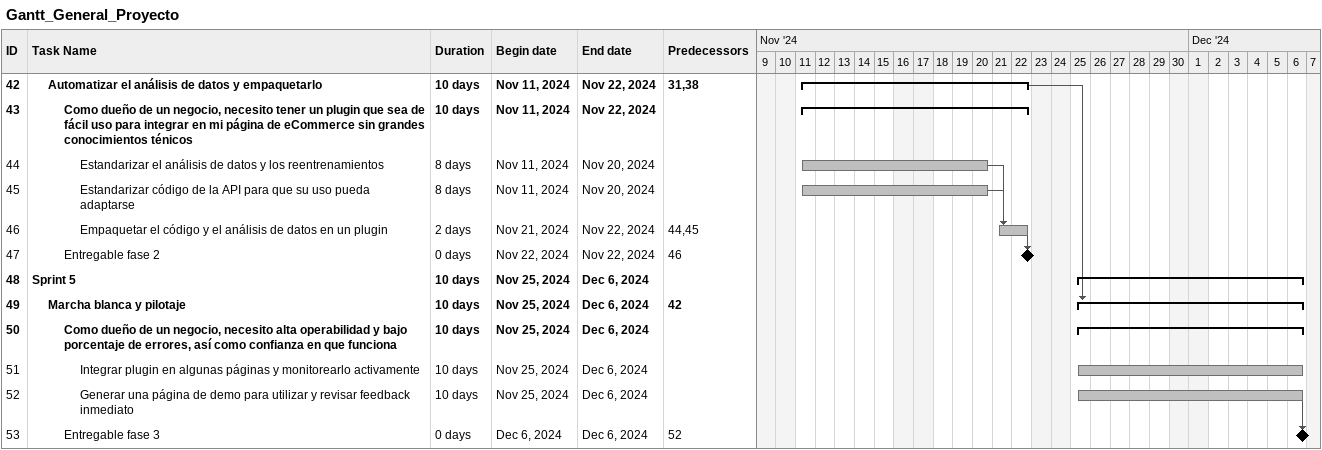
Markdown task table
Gantt_General_Proyecto

| ID | Level | Task | Duration | Start | Finish | Predecessors |
|---|---|---|---|---|---|---|
| 42 | 2 | **Automatizar el análisis de datos y empaquetarlo** | 10d | 2024-11-11 | 2024-11-22 | 31, 38 |
| 43 | 3 | **Como dueño de un negocio, necesito tener un plugin que sea de fácil uso para integrar en mi página de eCommerce sin grandes conocimientos ténicos** | 10d | 2024-11-11 | 2024-11-22 |  |
| 44 | 4 | Estandarizar el análisis de datos y los reentrenamientos | 8d | 2024-11-11 | 2024-11-20 |  |
| 45 | 4 | Estandarizar código de la API para que su uso pueda adaptarse | 8d | 2024-11-11 | 2024-11-20 |  |
| 46 | 4 | Empaquetar el código y el análisis de datos en un plugin | 2d | 2024-11-21 | 2024-11-22 | 44, 45 |
| 47 | 3 | Entregable fase 2 | 0d | 2024-11-22 | 2024-11-22 | 46 |
| 48 | 1 | **Sprint 5** | 10d | 2024-11-25 | 2024-12-06 |  |
| 49 | 2 | **Marcha blanca y pilotaje** | 10d | 2024-11-25 | 2024-12-06 | 42 |
| 50 | 3 | **Como dueño de un negocio, necesito alta operabilidad y bajo porcentaje de errores, así como confianza en que funciona** | 10d | 2024-11-25 | 2024-12-06 |  |
| 51 | 4 | Integrar plugin en algunas páginas y monitorearlo activamente | 10d | 2024-11-25 | 2024-12-06 |  |
| 52 | 4 | Generar una página de demo para utilizar y revisar feedback inmediato | 10d | 2024-11-25 | 2024-12-06 |  |
| 53 | 3 | Entregable fase 3 | 0d | 2024-12-06 | 2024-12-06 | 52 |
